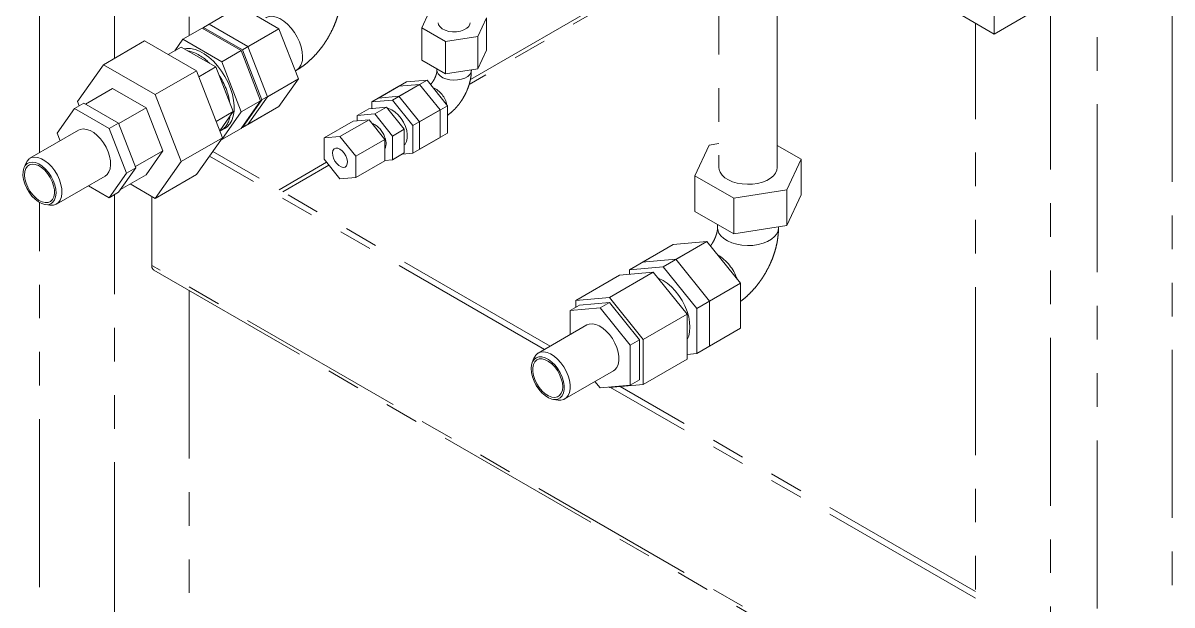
# Paper-space layout 'Blatt1' of a CAD drawing. Header units: millimetres. Extents: x 0 to 1189, y 0 to 841.
# Drawn here: x 853.22 to 896.62, y 134.66 to 156.66 of the extents above; entities that cross this region are included whole.
import ezdxf

# ---------------------------------------------------------------- set-up
doc = ezdxf.new("R2010")
doc.units = ezdxf.units.MM
doc.linetypes.add('PHANTOM', pattern=[12.7, 6.35, -1.27, 1.27, -1.27, 1.27, -1.27])

psp = doc.layouts.new('Blatt1')

# ---------------------------------------------------------------- linework, layer by layer
at = {"color": 7, "linetype": 'PHANTOM', "lineweight": 18}
for p, q in [((896.625, 125.253), (896.625, 244.876)), ((856.673, 155.321), (856.673, 178.85)), ((853.845, 151.752), (853.845, 177.876)), ((859.502, 177.217), (859.502, 156.181)), ((893.796, 166.286), (893.796, 126.886)), ((879.509, 161.819), (879.509, 151.198)), ((881.709, 151.198), (881.709, 161.487)), ((889.907, 159.344), (889.907, 156.241)), ((861.418, 157.288), (860.04, 156.492)), ((861.418, 157.288), (860.252, 156.614)), ((861.418, 157.288), (862.888, 156.439)), ((889.907, 156.241), (887.786, 157.466)), ((892.029, 157.466), (889.907, 156.241)), ((892.029, 157.466), (892.029, 87.896)), ((868.55, 157.057), (868.282, 156.479)), ((870.407, 156.151), (870.736, 156.859)), ((870.736, 155.634), (870.736, 156.859)), ((859.262, 156.043), (859.994, 156.465)), ((859.994, 156.465), (861.463, 155.617)), ((860.04, 156.492), (860.013, 156.454)), ((861.509, 155.643), (860.04, 156.492)), ((861.721, 155.766), (860.252, 156.614)), ((861.509, 155.643), (862.888, 156.439)), ((862.888, 156.439), (861.721, 155.766)), ((862.888, 156.439), (863.623, 154.545)), ((868.282, 156.479), (869.18, 155.961)), ((868.282, 155.254), (868.282, 156.479)), ((889.2, 89.529), (889.2, 156.649)), ((857.815, 155.98), (856.259, 155.082)), ((857.815, 155.98), (859.774, 154.849)), ((858.957, 155.609), (859.262, 156.043)), ((859.262, 156.043), (860.732, 155.194)), ((869.18, 155.961), (870.407, 156.151)), ((869.18, 154.736), (869.18, 155.961)), ((870.407, 154.926), (870.407, 156.151)), ((859.202, 155.751), (858.707, 155.465)), ((860.508, 154.996), (859.202, 155.751)), ((859.396, 155.698), (859.315, 155.685)), ((861.463, 155.617), (860.732, 155.194)), ((861.463, 155.617), (862.198, 153.723)), ((862.244, 153.749), (861.509, 155.643)), ((862.456, 153.872), (861.721, 155.766)), ((870.407, 154.926), (870.736, 155.634)), ((855.279, 153.688), (856.259, 155.082)), ((856.259, 155.082), (858.219, 153.951)), ((859.862, 154.623), (860.508, 154.996)), ((861.162, 153.313), (860.508, 154.996)), ((860.732, 155.194), (861.466, 153.3)), ((868.282, 155.254), (869.18, 154.736)), ((859.774, 154.849), (858.219, 153.951)), ((859.774, 154.849), (860.754, 152.323)), ((862.244, 153.749), (863.623, 154.545)), ((862.456, 153.872), (863.623, 154.545)), ((863.623, 154.545), (862.888, 153.5)), ((863.506, 154.847), (863.541, 154.867)), ((868.859, 154.921), (868.859, 154.873)), ((869.18, 154.736), (870.407, 154.926)), ((870.159, 154.873), (870.159, 154.887)), ((856.606, 154.188), (855.581, 153.596)), ((856.606, 154.188), (857.872, 153.457)), ((867.423, 154.269), (866.398, 153.677)), ((867.706, 154.432), (866.645, 153.82)), ((868.201, 154.338), (867.175, 153.746)), ((868.484, 154.501), (867.423, 153.889)), ((868.201, 154.338), (867.423, 154.269)), ((867.706, 154.432), (868.484, 154.501)), ((868.979, 153.371), (868.201, 154.338)), ((868.484, 154.501), (869.261, 153.534)), ((855.343, 153.523), (855.279, 153.688)), ((858.219, 153.951), (859.199, 151.425)), ((862.198, 153.723), (861.463, 152.677)), ((861.466, 153.3), (862.198, 153.723)), ((861.509, 152.704), (862.244, 153.749)), ((861.721, 152.826), (862.456, 153.872)), ((867.175, 153.746), (866.398, 153.677)), ((866.398, 153.677), (866.398, 153.427)), ((866.645, 153.82), (867.423, 153.889)), ((867.953, 152.779), (867.175, 153.746)), ((867.423, 153.889), (868.201, 152.921)), ((855.172, 153.424), (854.518, 152.494)), ((855.525, 153.628), (855.172, 153.424)), ((856.478, 152.67), (855.172, 153.424)), ((855.525, 153.628), (856.831, 152.874)), ((857.872, 153.457), (856.837, 152.86)), ((857.872, 153.457), (858.505, 151.826)), ((860.515, 152.94), (861.162, 153.313)), ((860.652, 152.587), (861.162, 153.313)), ((861.466, 153.3), (860.732, 152.255)), ((861.509, 152.704), (862.888, 153.5)), ((862.888, 153.5), (861.721, 152.826)), ((865.841, 153.162), (866.283, 153.417)), ((866.513, 153.222), (865.841, 153.162)), ((866.283, 153.417), (866.954, 153.477)), ((866.513, 153.222), (866.954, 153.477)), ((867.184, 152.386), (866.513, 153.222)), ((866.954, 153.477), (867.626, 152.642)), ((868.979, 153.371), (867.953, 152.779)), ((869.261, 153.534), (868.201, 152.921)), ((868.979, 152.333), (868.979, 153.371)), ((869.261, 153.534), (869.261, 152.497)), ((856.831, 152.874), (856.478, 152.67)), ((856.831, 152.874), (857.485, 151.19)), ((864.594, 152.314), (865.69, 152.946)), ((865.196, 152.368), (866.292, 153)), ((866.292, 153), (865.69, 152.946)), ((865.841, 153.162), (865.841, 152.96)), ((866.893, 152.253), (866.292, 153)), ((868.201, 152.921), (868.201, 151.884)), ((855.325, 152.606), (853.486, 151.545)), ((854.518, 152.494), (854.63, 152.205)), ((857.131, 150.986), (856.478, 152.67)), ((860.705, 152.595), (860.847, 152.676)), ((860.732, 152.255), (861.463, 152.677)), ((861.49, 152.715), (861.509, 152.704)), ((865.196, 152.368), (864.594, 152.314)), ((865.797, 151.62), (865.196, 152.368)), ((867.184, 152.386), (867.626, 152.642)), ((867.184, 151.491), (867.184, 152.386)), ((867.626, 152.642), (867.626, 151.746)), ((867.953, 151.741), (867.953, 152.779)), ((869.261, 152.497), (868.201, 151.884)), ((859.199, 151.425), (860.754, 152.323)), ((860.754, 152.323), (859.774, 150.929)), ((860.732, 152.255), (860.713, 152.265)), ((864.594, 152.314), (864.594, 151.512)), ((865.797, 151.62), (866.893, 152.253)), ((866.893, 151.451), (866.893, 152.253)), ((868.979, 152.333), (867.953, 151.741)), ((879.139, 152.046), (878.601, 150.887)), ((879.509, 152.104), (879.139, 152.046)), ((882.616, 151.508), (881.709, 152.032)), ((857.47, 151.229), (858.505, 151.826)), ((858.505, 151.826), (857.872, 150.926)), ((872.925, 144.324), (860.267, 151.631)), ((873.137, 144.446), (860.39, 151.805)), ((864.594, 151.512), (865.196, 150.765)), ((865.797, 150.818), (865.797, 151.62)), ((866.893, 151.465), (867.184, 151.491)), ((867.626, 151.746), (867.184, 151.491)), ((867.557, 151.706), (867.953, 151.741)), ((882.079, 150.349), (882.616, 151.508)), ((882.616, 150.161), (882.616, 151.508)), ((853.326, 151.352), (853.261, 151.192)), ((857.485, 151.19), (856.831, 150.261)), ((857.131, 150.986), (857.485, 151.19)), ((859.199, 151.425), (858.219, 150.031)), ((866.893, 151.451), (865.797, 150.818)), ((854.486, 149.813), (856.325, 150.874)), ((856.478, 150.057), (857.131, 150.986)), ((857.872, 150.926), (856.908, 150.369)), ((859.774, 150.929), (858.219, 150.031)), ((865.196, 150.765), (865.797, 150.818)), ((878.601, 150.887), (880.071, 150.039)), ((878.601, 149.54), (878.601, 150.887)), ((855.693, 150.51), (856.478, 150.057)), ((856.831, 150.261), (856.478, 150.057)), ((858.219, 150.031), (857.271, 150.579)), ((880.071, 150.039), (882.079, 150.349)), ((882.079, 149.002), (882.079, 150.349)), ((853.845, 109.939), (853.845, 149.875)), ((854.068, 149.794), (854.238, 149.771)), ((856.673, 108.306), (856.673, 150.169)), ((858.087, 150.107), (858.087, 147.5)), ((880.071, 148.692), (880.071, 150.039)), ((882.079, 149.002), (882.616, 150.161)), ((878.601, 149.54), (880.071, 148.692)), ((879.459, 149.045), (879.459, 148.912)), ((880.071, 148.692), (882.079, 149.002)), ((881.759, 148.912), (881.759, 148.953)), ((876.126, 147.335), (877.78, 148.29)), ((877.78, 148.29), (876.614, 147.617)), ((877.399, 147.449), (879.053, 148.404)), ((877.78, 148.29), (879.053, 148.404)), ((879.053, 148.404), (877.886, 147.731)), ((879.053, 148.404), (880.326, 146.821)), ((876.614, 147.617), (877.886, 147.731)), ((877.886, 147.731), (879.159, 146.147)), ((858.17, 147.317), (889.2, 129.404)), ((877.031, 147.237), (875.376, 146.282)), ((875.758, 147.123), (877.031, 147.237)), ((876.126, 147.335), (877.399, 147.449)), ((876.126, 147.156), (876.126, 147.335)), ((877.031, 147.237), (878.304, 145.653)), ((877.399, 147.449), (878.671, 145.866)), ((875.758, 147.123), (874.103, 146.168)), ((878.671, 145.866), (880.326, 146.821)), ((880.326, 146.821), (879.159, 146.147)), ((880.326, 146.821), (880.326, 145.124)), ((859.502, 146.549), (859.502, 109.939)), ((875.376, 146.282), (874.103, 146.168)), ((876.649, 144.698), (875.376, 146.282)), ((874.245, 145.992), (873.891, 145.788)), ((875.023, 145.889), (873.891, 145.788)), ((874.103, 146.168), (874.103, 145.91)), ((874.245, 145.992), (875.376, 146.093)), ((875.376, 146.093), (875.023, 145.889)), ((876.154, 144.481), (875.023, 145.889)), ((875.376, 146.093), (876.508, 144.686)), ((878.671, 145.866), (878.671, 144.169)), ((879.159, 146.147), (879.159, 144.45)), ((873.891, 145.788), (873.891, 144.882)), ((878.304, 145.653), (876.649, 144.698)), ((878.304, 145.653), (878.304, 143.956)), ((874.523, 145.246), (872.684, 144.185)), ((878.671, 144.169), (880.326, 145.124)), ((880.326, 145.124), (879.159, 144.45)), ((876.154, 144.481), (876.508, 144.686)), ((876.508, 144.686), (876.508, 143.177)), ((876.649, 143.001), (876.649, 144.698)), ((876.154, 142.973), (876.154, 144.481)), ((878.671, 144.169), (878.304, 144.136)), ((872.524, 143.992), (872.458, 143.832)), ((878.304, 143.956), (876.649, 143.001)), ((873.684, 142.453), (875.523, 143.514)), ((874.828, 143.113), (875.023, 142.872)), ((875.023, 142.872), (876.154, 142.973)), ((875.364, 142.902), (875.376, 142.887)), ((875.376, 142.887), (876.649, 143.001)), ((889.2, 134.928), (875.409, 142.89)), ((889.2, 135.173), (875.776, 142.923)), ((876.508, 143.177), (876.154, 142.973)), ((873.266, 142.434), (873.436, 142.411))]:
    psp.add_line(p, q, dxfattribs=at)
at = {"color": 8, "linetype": 'PHANTOM', "lineweight": 18}
for p, q in [((879.509, 159.785), (870.075, 154.339)), ((870.122, 154.529), (879.509, 159.948)), ((862.897, 150.358), (864.69, 151.393)), ((864.78, 151.282), (863.038, 150.277)), ((889.2, 129.539), (858.087, 147.5))]:
    psp.add_line(p, q, dxfattribs=at)
at = {"color": 8, "linetype": 'PHANTOM', "lineweight": 18, "flags": 128}
for points in [[(862.392, 156.859), (862.405, 156.866), (862.519, 156.905), (862.647, 156.911), (862.786, 156.883), (862.93, 156.822), (863.076, 156.731), (863.218, 156.611), (863.352, 156.468), (863.474, 156.305), (863.579, 156.127), (863.665, 155.942), (863.728, 155.754), (863.767, 155.569), (863.78, 155.394)], [(870.159, 154.873), (870.145, 154.797), (870.098, 154.714), (870.019, 154.64), (869.912, 154.578), (869.784, 154.533), (869.64, 154.505), (869.49, 154.498), (869.341, 154.51), (869.2, 154.542), (869.077, 154.592), (868.976, 154.657), (868.905, 154.734), (868.866, 154.818), (868.859, 154.873)], [(881.759, 148.912), (881.745, 148.808), (881.694, 148.692), (881.609, 148.584), (881.492, 148.486), (881.346, 148.402), (881.176, 148.334), (880.989, 148.285), (880.789, 148.256), (880.583, 148.248), (880.378, 148.261), (880.181, 148.295), (879.997, 148.349), (879.833, 148.422), (879.694, 148.509), (879.584, 148.61), (879.507, 148.721), (879.466, 148.837), (879.459, 148.912)]]:
    psp.add_lwpolyline(points, dxfattribs=at)
at = {"color": 7, "linetype": 'PHANTOM', "lineweight": 18, "flags": 128}
for points in [[(870.109, 156.669), (870.101, 156.615), (870.06, 156.532), (869.983, 156.457), (869.877, 156.395), (869.747, 156.351), (869.603, 156.327), (869.452, 156.324), (869.306, 156.343), (869.172, 156.383), (869.059, 156.44), (868.974, 156.512), (868.923, 156.594), (868.909, 156.669)], [(860.847, 152.676), (860.93, 152.735), (861.03, 152.843), (861.109, 152.979), (861.163, 153.14), (861.193, 153.323), (861.197, 153.523), (861.176, 153.737), (861.13, 153.959), (861.059, 154.185), (860.966, 154.411), (860.852, 154.631), (860.72, 154.84), (860.572, 155.035), (860.412, 155.211), (860.244, 155.365), (860.07, 155.492), (859.894, 155.591), (859.721, 155.659), (859.554, 155.695), (859.396, 155.698)], [(866.99, 153.433), (867.034, 153.423), (867.155, 153.374), (867.277, 153.293), (867.394, 153.185), (867.501, 153.055), (867.593, 152.909), (867.665, 152.753)], [(856.325, 150.874), (856.401, 150.934), (856.468, 151.03), (856.512, 151.151), (856.531, 151.294), (856.525, 151.452), (856.493, 151.622), (856.437, 151.795), (856.359, 151.966), (856.262, 152.13), (856.149, 152.279), (856.024, 152.409), (855.892, 152.514), (855.758, 152.592), (855.626, 152.639), (855.501, 152.653), (855.388, 152.634), (855.325, 152.606)], [(867.665, 152.753), (867.715, 152.595), (867.739, 152.443), (867.737, 152.303), (867.708, 152.182), (867.655, 152.085), (867.626, 152.054)], [(864.951, 151.544), (864.92, 151.653), (864.913, 151.753), (864.932, 151.837), (864.974, 151.897), (865.036, 151.928), (865.112, 151.926), (865.196, 151.893), (865.279, 151.83), (865.355, 151.744), (865.417, 151.642), (865.459, 151.533), (865.478, 151.428), (865.471, 151.334), (865.44, 151.261), (865.388, 151.216), (865.318, 151.201), (865.238, 151.219), (865.153, 151.267), (865.073, 151.343), (865.003, 151.438), (864.951, 151.544)], [(853.326, 151.352), (853.374, 151.441), (853.452, 151.522), (853.549, 151.573), (853.662, 151.592), (853.787, 151.577), (853.919, 151.531), (854.053, 151.453), (854.185, 151.347), (854.31, 151.218), (854.423, 151.068), (854.521, 150.905), (854.599, 150.734), (854.654, 150.56), (854.686, 150.391), (854.693, 150.232), (854.673, 150.09), (854.629, 149.968), (854.562, 149.873), (854.474, 149.806), (854.369, 149.771), (854.249, 149.769), (854.238, 149.771)], [(853.303, 151.271), (853.377, 151.347), (853.47, 151.392), (853.579, 151.405), (853.698, 151.384), (853.824, 151.331), (853.95, 151.249), (854.072, 151.139), (854.185, 151.008), (854.283, 150.859), (854.364, 150.7), (854.424, 150.537), (854.46, 150.376), (854.47, 150.224), (854.455, 150.088), (854.415, 149.972), (854.352, 149.882), (854.268, 149.821), (854.167, 149.792), (854.052, 149.796), (853.929, 149.833), (853.803, 149.901), (853.678, 149.998), (853.56, 150.119), (853.454, 150.26), (853.363, 150.414), (853.293, 150.576), (853.245, 150.739), (853.222, 150.896), (853.224, 151.041), (853.251, 151.168), (853.303, 151.271)], [(854.335, 149.988), (854.262, 149.916), (854.171, 149.875), (854.064, 149.869), (853.946, 149.896), (853.824, 149.956), (853.703, 150.046), (853.589, 150.162), (853.486, 150.299), (853.401, 150.449), (853.336, 150.606), (853.295, 150.763), (853.279, 150.912), (853.29, 151.046), (853.327, 151.16), (853.388, 151.247), (853.471, 151.303), (853.571, 151.327), (853.684, 151.316), (853.804, 151.272), (853.926, 151.197), (854.045, 151.093), (854.154, 150.966), (854.248, 150.822), (854.324, 150.667), (854.378, 150.509), (854.406, 150.356), (854.408, 150.213), (854.384, 150.089), (854.335, 149.988)], [(881.709, 151.198), (881.695, 151.099), (881.647, 150.988), (881.566, 150.885), (881.453, 150.791), (881.314, 150.71), (881.152, 150.646), (880.972, 150.599), (880.781, 150.571), (880.584, 150.563), (880.388, 150.576), (880.199, 150.609), (880.024, 150.66), (879.867, 150.729), (879.734, 150.813), (879.629, 150.91), (879.555, 151.015), (879.516, 151.127), (879.509, 151.198)], [(877.399, 146.928), (877.239, 147.005), (877.207, 147.017)], [(878.304, 144.691), (878.306, 144.694), (878.367, 144.829), (878.404, 144.987), (878.417, 145.164), (878.404, 145.355), (878.367, 145.556), (878.306, 145.762), (878.222, 145.967), (878.119, 146.168), (877.997, 146.358), (877.861, 146.533), (877.713, 146.689), (877.558, 146.821), (877.399, 146.928)], [(875.523, 143.514), (875.578, 143.555), (875.651, 143.643), (875.701, 143.759), (875.727, 143.896), (875.727, 144.052), (875.701, 144.219), (875.651, 144.392), (875.578, 144.564), (875.486, 144.73), (875.376, 144.883), (875.254, 145.018), (875.123, 145.13), (874.989, 145.215), (874.856, 145.27), (874.729, 145.293), (874.613, 145.282), (874.523, 145.246)], [(872.524, 143.992), (872.528, 144.001), (872.589, 144.104), (872.672, 144.178), (872.774, 144.221), (872.89, 144.231), (873.017, 144.209), (873.151, 144.154), (873.285, 144.069), (873.415, 143.957), (873.538, 143.822), (873.647, 143.669), (873.74, 143.503), (873.813, 143.33), (873.863, 143.157), (873.888, 142.99), (873.888, 142.835), (873.863, 142.697), (873.813, 142.582), (873.74, 142.493), (873.647, 142.435), (873.538, 142.408), (873.436, 142.411)], [(872.417, 143.598), (872.43, 143.736), (872.468, 143.854), (872.529, 143.946), (872.612, 144.01), (872.712, 144.041), (872.826, 144.04), (872.948, 144.006), (873.074, 143.94), (873.2, 143.846), (873.318, 143.727), (873.426, 143.587), (873.517, 143.434), (873.59, 143.272), (873.64, 143.109), (873.665, 142.951), (873.665, 142.805), (873.64, 142.677), (873.59, 142.571), (873.517, 142.493), (873.426, 142.445), (873.318, 142.43), (873.2, 142.448), (873.074, 142.498), (872.948, 142.578), (872.826, 142.685), (872.712, 142.815), (872.612, 142.963), (872.529, 143.121), (872.468, 143.284), (872.43, 143.446), (872.417, 143.598)], [(873.608, 142.911), (873.595, 142.778), (873.556, 142.667), (873.493, 142.582), (873.409, 142.528), (873.308, 142.507), (873.194, 142.521), (873.073, 142.567), (872.951, 142.646), (872.833, 142.751), (872.725, 142.88), (872.632, 143.025), (872.558, 143.18), (872.507, 143.338), (872.48, 143.491), (872.48, 143.633), (872.507, 143.755), (872.558, 143.854), (872.632, 143.924), (872.725, 143.961), (872.833, 143.965), (872.951, 143.935), (873.073, 143.872), (873.194, 143.779), (873.308, 143.662), (873.409, 143.524), (873.493, 143.373), (873.556, 143.215), (873.595, 143.059), (873.608, 142.911)]]:
    psp.add_lwpolyline(points, dxfattribs=at)
at = {"color": 7, "linetype": 'PHANTOM', "lineweight": 18}
for centre, radius, start, end in [((859.116, 154.092), 1.552, 42.4097, 77.5956), ((858.415, 153.216), 2.656, 8.999, 33.4123), ((860.318, 153.21), 0.724, 298.0685, 354.2618), ((866.124, 152.121), 0.792, 17.4942, 69.502), ((866.365, 152.11), 0.572, 337.2644, 25.8184), ((858.278, 147.476), 0.192, 172.7442, 235.9436)]:
    psp.add_arc(centre, radius, start, end, dxfattribs=at)
at = {"color": 8, "linetype": 'PHANTOM', "lineweight": 18}
for centre, radius, start, end in [((863.223, 155.328), 0.56, 304.6092, 6.7029), ((868.316, 153.364), 0.943, 12.1657, 65.4234), ((878.529, 146.404), 1.763, 19.3313, 58.2578)]:
    psp.add_arc(centre, radius, start, end, dxfattribs=at)
at = {"color": 7, "linetype": 'PHANTOM', "lineweight": 18}
for points, knots in [([(864.763, 156.133), (864.812, 156.224), (864.882, 156.351), (864.97, 156.544), (865.037, 156.709), (865.105, 156.908), (865.163, 157.118), (865.205, 157.316), (865.22, 157.442), (865.226, 157.495)], [0, 0, 0, 0, 0.210367, 0.293502, 0.431601, 0.574305, 0.727159, 0.886658, 1, 1, 1, 1]), ([(863.541, 154.87), (863.578, 154.891), (863.69, 154.954), (863.864, 155.081), (864.06, 155.246), (864.241, 155.424), (864.392, 155.596), (864.516, 155.756), (864.638, 155.926), (864.715, 156.054), (864.763, 156.133)], [0, 0, 0, 0, 0.076231, 0.227031, 0.374009, 0.514663, 0.654706, 0.755077, 0.85007, 1, 1, 1, 1]), ([(868.859, 154.872), (868.858, 154.859), (868.858, 154.834), (868.848, 154.772), (868.831, 154.707), (868.808, 154.642), (868.779, 154.575), (868.735, 154.491), (868.687, 154.418), (868.646, 154.364), (868.627, 154.344), (868.618, 154.334)], [0, 0, 0, 0, 0.117429, 0.246693, 0.372181, 0.464504, 0.564928, 0.694815, 0.867743, 0.936056, 1, 1, 1, 1]), ([(869.865, 153.851), (869.903, 153.921), (869.956, 154.019), (870.019, 154.169), (870.066, 154.297), (870.109, 154.451), (870.141, 154.613), (870.158, 154.755), (870.157, 154.841), (870.157, 154.872)], [0, 0, 0, 0, 0.2162241, 0.3017498, 0.4436254, 0.5899043, 0.7464521, 0.9096764, 1, 1, 1, 1]), ([(869.261, 153.172), (869.311, 153.21), (869.407, 153.282), (869.532, 153.404), (869.635, 153.519), (869.725, 153.634), (869.8, 153.742), (869.845, 153.818), (869.865, 153.851)], [0, 0, 0, 0, 0.211526, 0.407221, 0.577989, 0.716107, 0.878301, 1, 1, 1, 1]), ([(879.458, 148.909), (879.458, 148.9), (879.458, 148.879), (879.451, 148.818), (879.435, 148.739), (879.41, 148.654), (879.381, 148.574), (879.341, 148.481), (879.283, 148.371), (879.227, 148.282), (879.195, 148.238), (879.191, 148.233)], [0, 0, 0, 0, 0.092121, 0.21862, 0.344379, 0.464396, 0.56501, 0.653149, 0.814603, 0.975335, 1, 1, 1, 1]), ([(881.273, 147.222), (881.323, 147.313), (881.393, 147.44), (881.481, 147.633), (881.548, 147.797), (881.616, 147.996), (881.674, 148.207), (881.72, 148.429), (881.749, 148.657), (881.762, 148.819), (881.758, 148.904), (881.758, 148.912)], [0, 0, 0, 0, 0.1700049, 0.2371888, 0.3487911, 0.4641153, 0.5876419, 0.7165382, 0.8497863, 0.9864353, 1, 1, 1, 1]), ([(880.326, 146.139), (880.343, 146.151), (880.428, 146.21), (880.571, 146.336), (880.752, 146.513), (880.902, 146.684), (881.027, 146.844), (881.149, 147.015), (881.226, 147.143), (881.273, 147.222)], [0, 0, 0, 0, 0.043742, 0.225572, 0.399579, 0.572829, 0.697, 0.814518, 1, 1, 1, 1])]:
    psp.add_open_spline(points, degree=3, knots=knots, dxfattribs=at)

doc.saveas('drawing.dxf')
